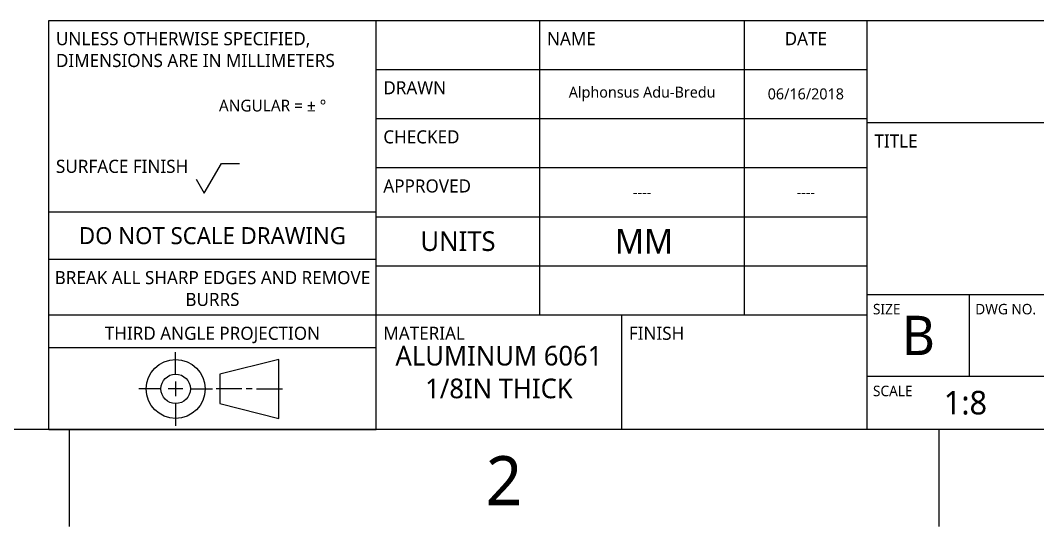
# Model space of a CAD drawing. Extents: x 0 to 17, y 0 to 11.
# Drawn here: x 8.261 to 13.233, y 0.025 to 2.5 of the extents above; entities that cross this region are included whole.
import ezdxf

# ---------------------------------------------------------------- set-up
doc = ezdxf.new("R2010")
doc.units = 0
doc.header["$LTSCALE"] = 0.5
doc.header["$MEASUREMENT"] = 0
for name, color, linetype in [('BORDER_FRAME', 7, 'CONTINUOUS'), ('BORDER_ZONES', 7, 'CONTINUOUS'), ('TITLE_BLOCK', 7, 'CONTINUOUS')]:
    doc.layers.add(name, color=color, linetype=linetype)
doc.styles.add('ONSHAPE-STANDARD', font='NotoSans-Regular.ttf', dxfattribs={"height": 0.12})
doc.styles.add('ONSHAPE-STANDARD-FIELDS', font='')
doc.styles.get('ONSHAPE-STANDARD-FIELDS').set_extended_font_data('Noto Sans')

msp = doc.modelspace()

# ---------------------------------------------------------------- linework, layer by layer
at = {"layer": 'BORDER_FRAME'}
msp.add_line((16.5, 0.5), (0.5, 0.5), dxfattribs=at)
at = {"layer": 'BORDER_ZONES'}
for p, q in [((8.5, 0.5), (8.5, 0.025)), ((12.75, 0.5), (12.75, 0.025))]:
    msp.add_line(p, q, dxfattribs=at)
at = {"layer": 'TITLE_BLOCK'}
for p, q in [((8.4, 0.5), (8.4, 2.5)), ((8.4, 2.5), (10, 2.5)), ((10, 0.5), (10, 2.5)), ((10, 2.5), (12.4, 2.5)), ((10.8, 1.06), (10.8, 2.5)), ((11.8, 1.06), (11.8, 2.5)), ((12.4, 0.5), (12.4, 2.5)), ((12.4, 2.5), (16.5, 2.5)), ((10, 2.26), (12.4, 2.26)), ((10, 2.02), (12.4, 2.02)), ((12.4, 2), (16.5, 2)), ((9.16, 1.654718), (9.244, 1.80021)), ((9.244, 1.80021), (9.332, 1.80021)), ((10, 1.78), (12.4, 1.78)), ((9.12, 1.724), (9.16, 1.654718)), ((8.4, 1.564), (10, 1.564)), ((10, 1.54), (12.4, 1.54)), ((8.4, 1.332), (10, 1.332)), ((10, 1.3), (12.4, 1.3)), ((12.4, 1.16), (16.5, 1.16)), ((12.9, 0.76), (12.9, 1.16)), ((8.4, 1.06), (10, 1.06)), ((10, 1.06), (12.4, 1.06)), ((11.2, 0.5), (11.2, 1.06)), ((8.4, 0.9), (10, 0.9)), ((9.02, 0.7704), (9.02, 0.8784)), ((9.524, 0.8424), (9.236, 0.7704)), ((9.524, 0.5544), (9.524, 0.8424)), ((9.236, 0.7704), (9.236, 0.6264)), ((12.4, 0.76), (16.5, 0.76)), ((8.948, 0.6984), (8.84, 0.6984)), ((9.056, 0.6984), (8.984, 0.6984)), ((9.02, 0.7344), (9.02, 0.6624)), ((9.092, 0.6984), (9.2, 0.6984)), ((9.344, 0.6984), (9.218, 0.6984)), ((9.3944, 0.6984), (9.3656, 0.6984)), ((9.416, 0.6984), (9.542, 0.6984)), ((9.02, 0.6264), (9.02, 0.5184)), ((9.236, 0.6264), (9.524, 0.5544)), ((8.4, 0.5), (10, 0.5))]:
    msp.add_line(p, q, dxfattribs=at)
for radius in [0.144, 0.072]:
    msp.add_circle((9.02, 0.6984), radius, dxfattribs=at)

# ---------------------------------------------------------------- texts
at = {"layer": 'BORDER_ZONES', "insert": (10.625, 0.25), "char_height": 0.24, "attachment_point": 5, "style": 'ONSHAPE-STANDARD'}
msp.add_mtext('2', dxfattribs=at)
at = {"layer": 'TITLE_BLOCK'}
for s, insert, char_height, width, attachment_point, style in [('UNLESS OTHERWISE SPECIFIED, DIMENSIONS ARE IN MILLIMETERS', (8.4352, 2.4424), 0.064, 1.6, 1, 'ONSHAPE-STANDARD'), ('NAME', (10.8352, 2.4424), 0.064, 1, 1, 'ONSHAPE-STANDARD'), ('DATE', (12.1, 2.4424), 0.064, 0.6, 2, 'ONSHAPE-STANDARD'), ('DRAWN', (10.0352, 2.2024), 0.064, 0.8, 1, 'ONSHAPE-STANDARD'), ('Alphonsus Adu-Bredu', (11.3, 2.14), 0.05376, 1, 5, 'ONSHAPE-STANDARD-FIELDS'), ('06/16/2018', (12.1, 2.14), 0.05376, 0.6, 5, 'ONSHAPE-STANDARD-FIELDS'), ('^JANGULAR = ± °^J', (9.23168, 2.20816), 0.0576, 0.8, 1, 'ONSHAPE-STANDARD'), ('CHECKED', (10.0352, 1.9624), 0.064, 0.8, 1, 'ONSHAPE-STANDARD'), ('TITLE', (12.4352, 1.9424), 0.064, 0.5, 1, 'ONSHAPE-STANDARD'), ('SURFACE FINISH', (8.4352, 1.8184), 0.064, 0.8, 1, 'ONSHAPE-STANDARD'), ('APPROVED', (10.0352, 1.7224), 0.064, 0.8, 1, 'ONSHAPE-STANDARD'), ('----', (11.3, 1.66), 0.05376, 1, 5, 'ONSHAPE-STANDARD-FIELDS'), ('----', (12.1, 1.66), 0.05376, 0.6, 5, 'ONSHAPE-STANDARD-FIELDS'), ('DO NOT SCALE DRAWING', (9.2, 1.48912), 0.0832, 1.6, 2, 'ONSHAPE-STANDARD'), ('UNITS }', (10.4, 1.42), 0.096, 0.8, 5, 'ONSHAPE-STANDARD-FIELDS'), (' \\H2.23214x;MM}', (11.3, 1.42), 0.05376, 1, 5, 'ONSHAPE-STANDARD-FIELDS'), ('BREAK ALL SHARP EDGES AND REMOVE BURRS', (9.2, 1.2744), 0.064, 1.6, 2, 'ONSHAPE-STANDARD'), ('SIZE', (12.42816, 1.11392), 0.0512, 0.5, 1, 'ONSHAPE-STANDARD'), ('DWG NO.', (12.92816, 1.11392), 0.0512, 3.2, 1, 'ONSHAPE-STANDARD'), ('B', (12.65, 0.96), 0.192, 0.5, 5, 'ONSHAPE-STANDARD-FIELDS'), ('THIRD ANGLE PROJECTION', (9.2, 1.0024), 0.064, 1.6, 2, 'ONSHAPE-STANDARD'), ('MATERIAL', (10.0352, 1.0024), 0.064, 1.2, 1, 'ONSHAPE-STANDARD'), ('FINISH', (11.2352, 1.0024), 0.064, 1.2, 1, 'ONSHAPE-STANDARD'), ('ALUMINUM 6061\\P1/8IN THICK }', (10.6, 0.78), 0.096, 1.2, 5, 'ONSHAPE-STANDARD-FIELDS'), ('SCALE', (12.42816, 0.71392), 0.0512, 0.88, 1, 'ONSHAPE-STANDARD'), ('1:8', (12.88, 0.63), 0.1152, 0.8, 5, 'ONSHAPE-STANDARD-FIELDS')]:
    msp.add_mtext(s, dxfattribs=dict(at, insert=insert, char_height=char_height, width=width, attachment_point=attachment_point, style=style))

doc.saveas('drawing.dxf')
